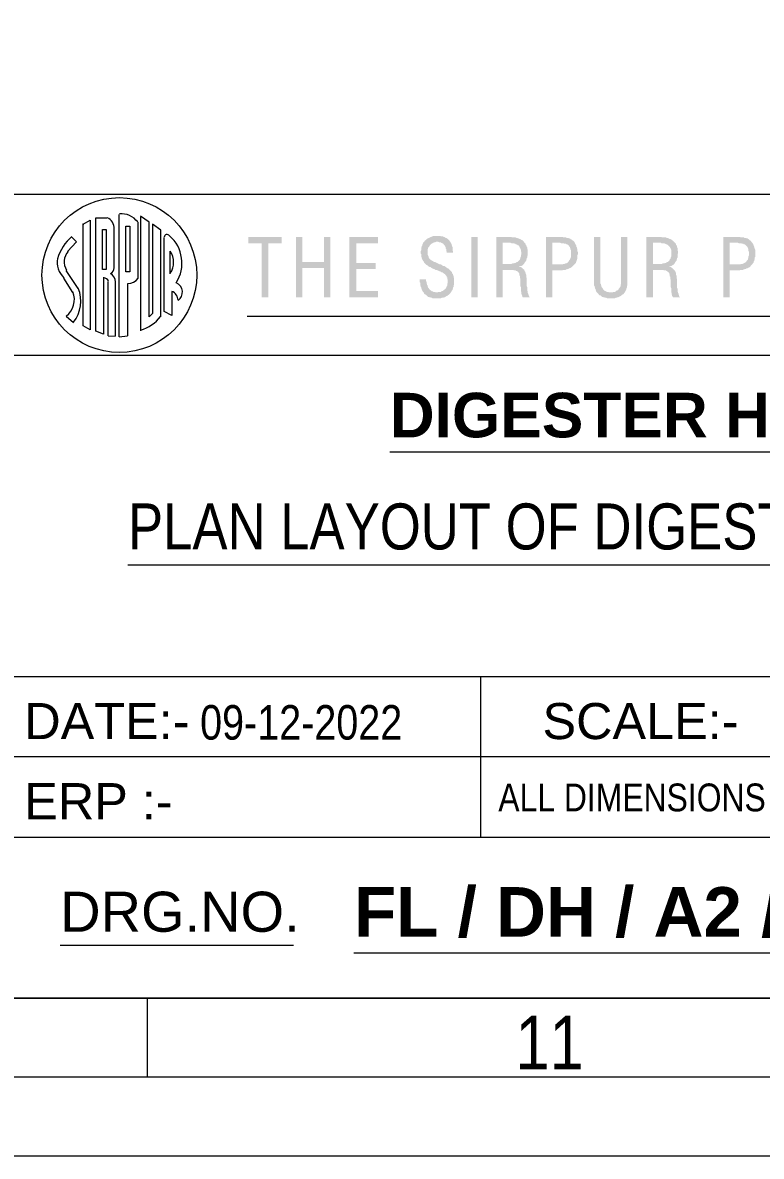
# Model space of a CAD drawing. Header units: millimetres. Extents: x 29 to 95071, y 20 to 67221.
# Drawn here: x 79094 to 86548, y 20 to 11454 of the extents above; entities that cross this region are included whole.
import ezdxf

# ---------------------------------------------------------------- set-up
doc = ezdxf.new("R2010")
doc.units = ezdxf.units.MM

msp = doc.modelspace()

# ---------------------------------------------------------------- hatches: boundary and pattern name
h = msp.add_hatch(color=7)
h.dxf.hatch_style = 2
h.paths.add_polyline_path([(79706, 9412), (79699, 9415), (79696, 9422), (79699, 9429), (79706, 9432), (79713, 9429), (79715, 9422), (79713, 9415)])
h = msp.add_hatch(color=7)
h.dxf.hatch_style = 2
h.paths.add_polyline_path([(81505, 8684), (81505, 9229), (81371, 9229), (81371, 9293), (81708, 9293), (81708, 9229), (81574, 9229), (81574, 8684)])
h = msp.add_hatch(color=7)
h.dxf.hatch_style = 2
h.paths.add_polyline_path([(81852, 8684), (81852, 9293), (81916, 9293), (81916, 9041), (82134, 9041), (82134, 9293), (82199, 9293), (82199, 8684), (82134, 8684), (82134, 8981), (81916, 8981), (81916, 8684)])
h = msp.add_hatch(color=7)
h.dxf.hatch_style = 2
h.paths.add_polyline_path([(82392, 8684), (82392, 9293), (82679, 9293), (82679, 9229), (82461, 9229), (82461, 9031), (82655, 9031), (82655, 8971), (82461, 8971), (82461, 8748), (82679, 8748), (82679, 8684)])
h = msp.add_hatch(color=7)
h.dxf.hatch_style = 2
h.paths.add_polyline_path([(83101, 8867), (83165, 8867), (83165, 8857), (83165, 8847), (83170, 8842), (83170, 8832), (83170, 8823), (83175, 8818), (83175, 8808), (83180, 8803), (83180, 8793), (83185, 8788), (83185, 8783), (83190, 8778), (83195, 8773), (83195, 8768), (83200, 8763), (83205, 8758), (83215, 8753), (83220, 8748), (83225, 8743), (83235, 8743), (83240, 8738), (83249, 8738), (83254, 8738), (83264, 8733), (83269, 8733), (83279, 8733), (83289, 8738), (83294, 8738), (83304, 8738), (83314, 8738), (83319, 8743), (83324, 8748), (83334, 8748), (83339, 8753), (83344, 8758), (83349, 8763), (83354, 8763), (83358, 8768), (83363, 8773), (83368, 8783), (83368, 8788), (83373, 8793), (83378, 8803), (83378, 8808), (83378, 8818), (83383, 8828), (83383, 8832), (83383, 8842), (83383, 8847), (83383, 8857), (83383, 8862), (83378, 8872), (83378, 8877), (83378, 8887), (83373, 8887), (83373, 8897), (83368, 8902), (83363, 8907), (83358, 8917), (83349, 8922), (83344, 8927), (83339, 8927), (83334, 8932), (83329, 8937), (83319, 8937), (83314, 8942), (83304, 8946), (83294, 8951), (83284, 8956), (83279, 8956), (83269, 8961), (83259, 8961), (83254, 8966), (83249, 8966), (83249, 8971), (83240, 8971), (83230, 8976), (83220, 8981), (83215, 8986), (83205, 8991), (83200, 8991), (83190, 8996), (83185, 9001), (83180, 9006), (83170, 9011), (83165, 9016), (83160, 9021), (83155, 9026), (83150, 9031), (83145, 9036), (83145, 9041), (83140, 9046), (83135, 9051), (83130, 9060), (83126, 9065), (83126, 9070), (83121, 9080), (83121, 9085), (83116, 9095), (83116, 9100), (83116, 9110), (83116, 9120), (83111, 9125), (83111, 9135), (83111, 9145), (83111, 9150), (83116, 9160), (83116, 9170), (83116, 9174), (83116, 9184), (83121, 9189), (83121, 9199), (83126, 9204), (83126, 9214), (83130, 9219), (83135, 9229), (83135, 9234), (83140, 9239), (83145, 9244), (83150, 9249), (83155, 9259), (83160, 9259), (83165, 9264), (83170, 9269), (83175, 9274), (83185, 9279), (83190, 9284), (83195, 9284), (83205, 9288), (83210, 9293), (83215, 9293), (83225, 9298), (83230, 9298), (83240, 9303), (83249, 9303), (83254, 9303), (83264, 9303), (83274, 9303), (83279, 9303), (83284, 9303), (83294, 9303), (83304, 9303), (83309, 9303), (83319, 9298), (83329, 9298), (83334, 9298), (83344, 9293), (83349, 9293), (83354, 9288), (83363, 9284), (83368, 9284), (83373, 9279), (83383, 9274), (83388, 9269), (83393, 9264), (83398, 9259), (83403, 9254), (83408, 9244), (83413, 9239), (83413, 9234), (83418, 9229), (83423, 9219), (83423, 9214), (83428, 9204), (83428, 9199), (83433, 9189), (83433, 9184), (83433, 9174), (83433, 9165), (83433, 9155), (83438, 9150), (83438, 9135), (83373, 9135), (83373, 9145), (83368, 9155), (83368, 9165), (83368, 9170), (83363, 9179), (83363, 9189), (83358, 9194), (83358, 9199), (83354, 9204), (83349, 9209), (83344, 9214), (83344, 9219), (83339, 9224), (83334, 9229), (83329, 9229), (83319, 9234), (83314, 9239), (83309, 9239), (83299, 9239), (83289, 9244), (83284, 9244), (83279, 9244), (83274, 9244), (83264, 9244), (83254, 9239), (83249, 9239), (83240, 9234), (83235, 9234), (83230, 9229), (83220, 9224), (83215, 9219), (83210, 9214), (83205, 9209), (83200, 9204), (83195, 9194), (83190, 9189), (83185, 9184), (83185, 9174), (83180, 9170), (83180, 9160), (83180, 9150), (83180, 9145), (83180, 9140), (83180, 9135), (83180, 9125), (83180, 9115), (83185, 9110), (83185, 9105), (83190, 9095), (83190, 9090), (83195, 9080), (83200, 9075), (83205, 9070), (83210, 9065), (83215, 9060), (83220, 9056), (83225, 9056), (83230, 9051), (83240, 9046), (83244, 9041), (83254, 9041), (83264, 9036), (83274, 9031), (83284, 9026), (83294, 9021), (83304, 9016), (83309, 9016), (83314, 9016), (83324, 9011), (83329, 9006), (83339, 9001), (83349, 9001), (83354, 8996), (83363, 8991), (83368, 8986), (83378, 8981), (83383, 8976), (83388, 8976), (83393, 8971), (83398, 8966), (83403, 8961), (83408, 8956), (83413, 8951), (83418, 8946), (83423, 8942), (83428, 8937), (83428, 8927), (83433, 8922), (83438, 8917), (83438, 8907), (83443, 8902), (83443, 8892), (83443, 8887), (83448, 8877), (83448, 8867), (83448, 8862), (83448, 8852), (83448, 8847), (83448, 8837), (83448, 8828), (83448, 8818), (83448, 8813), (83443, 8803), (83443, 8798), (83443, 8788), (83438, 8783), (83438, 8773), (83433, 8768), (83433, 8758), (83428, 8753), (83423, 8748), (83418, 8738), (83413, 8733), (83413, 8728), (83408, 8723), (83403, 8718), (83398, 8714), (83393, 8709), (83383, 8704), (83378, 8699), (83373, 8699), (83368, 8694), (83358, 8689), (83354, 8684), (83344, 8684), (83339, 8679), (83329, 8679), (83324, 8679), (83314, 8674), (83309, 8674), (83299, 8674), (83289, 8674), (83279, 8674), (83274, 8674), (83264, 8674), (83254, 8674), (83249, 8674), (83240, 8674), (83230, 8674), (83225, 8679), (83215, 8679), (83210, 8684), (83200, 8684), (83195, 8689), (83185, 8689), (83180, 8694), (83175, 8699), (83170, 8704), (83165, 8709), (83155, 8714), (83150, 8718), (83145, 8723), (83145, 8728), (83140, 8733), (83135, 8738), (83130, 8743), (83130, 8748), (83126, 8753), (83121, 8763), (83121, 8768), (83116, 8773), (83116, 8783), (83111, 8788), (83111, 8798), (83106, 8808), (83106, 8813), (83106, 8823), (83106, 8832), (83101, 8837), (83101, 8847), (83101, 8857)])
h = msp.add_hatch(color=7)
h.dxf.hatch_style = 2
h.paths.add_polyline_path([(83621, 8684), (83621, 9293), (83686, 9293), (83686, 8684)])
h = msp.add_hatch(color=7)
h.paths.add_polyline_path([(83874, 8684), (83874, 9293), (83998, 9293), (84008, 9293), (84018, 9293), (84023, 9293), (84033, 9288), (84042, 9288), (84052, 9288), (84062, 9288), (84067, 9288), (84077, 9284), (84082, 9284), (84092, 9279), (84097, 9279), (84107, 9274), (84112, 9274), (84117, 9269), (84122, 9269), (84127, 9264), (84137, 9259), (84142, 9259), (84142, 9254), (84147, 9249), (84152, 9244), (84156, 9239), (84161, 9234), (84166, 9229), (84171, 9224), (84171, 9214), (84176, 9209), (84181, 9204), (84181, 9194), (84186, 9189), (84186, 9179), (84186, 9170), (84191, 9165), (84191, 9155), (84191, 9145), (84191, 9135), (84191, 9130), (84191, 9120), (84191, 9110), (84186, 9100), (84186, 9095), (84186, 9085), (84181, 9080), (84181, 9070), (84176, 9065), (84176, 9056), (84171, 9051), (84171, 9046), (84166, 9041), (84161, 9036), (84156, 9026), (84152, 9021), (84147, 9016), (84142, 9011), (84137, 9006), (84127, 9001), (84122, 9001), (84112, 8996), (84107, 8996), (84102, 8991), (84112, 8991), (84117, 8991), (84127, 8986), (84132, 8981), (84137, 8976), (84142, 8971), (84152, 8966), (84156, 8961), (84156, 8956), (84161, 8951), (84161, 8946), (84166, 8942), (84166, 8937), (84171, 8927), (84171, 8922), (84176, 8912), (84176, 8902), (84176, 8897), (84176, 8887), (84181, 8877), (84181, 8867), (84181, 8862), (84181, 8857), (84181, 8847), (84181, 8842), (84181, 8832), (84181, 8823), (84181, 8818), (84181, 8808), (84181, 8798), (84186, 8788), (84186, 8778), (84186, 8768), (84186, 8758), (84186, 8753), (84191, 8743), (84191, 8733), (84191, 8728), (84196, 8718), (84196, 8714), (84201, 8709), (84201, 8704), (84206, 8694), (84206, 8689), (84211, 8689), (84211, 8684), (84142, 8684), (84137, 8689), (84137, 8694), (84137, 8699), (84132, 8704), (84132, 8709), (84127, 8714), (84127, 8718), (84127, 8728), (84127, 8738), (84122, 8743), (84122, 8753), (84122, 8763), (84122, 8778), (84122, 8788), (84117, 8798), (84117, 8803), (84117, 8813), (84117, 8818), (84117, 8828), (84117, 8832), (84117, 8837), (84117, 8852), (84117, 8862), (84117, 8872), (84112, 8882), (84112, 8892), (84112, 8897), (84107, 8907), (84107, 8912), (84107, 8922), (84102, 8927), (84102, 8932), (84097, 8937), (84092, 8937), (84092, 8942), (84087, 8946), (84077, 8951), (84072, 8951), (84067, 8956), (84057, 8956), (84052, 8956), (84042, 8961), (84033, 8961), (84023, 8961), (83938, 8961), (83938, 8684)])
h.paths.add_polyline_path([(83938, 9021), (83978, 9021), (83993, 9021), (84003, 9021), (84013, 9021), (84018, 9021), (84028, 9021), (84038, 9026), (84047, 9026), (84052, 9026), (84057, 9031), (84067, 9031), (84072, 9036), (84077, 9036), (84082, 9041), (84087, 9041), (84092, 9046), (84097, 9051), (84102, 9056), (84107, 9060), (84112, 9065), (84112, 9070), (84117, 9080), (84117, 9085), (84122, 9095), (84122, 9100), (84122, 9110), (84127, 9120), (84127, 9130), (84127, 9140), (84122, 9150), (84122, 9160), (84122, 9165), (84117, 9174), (84117, 9179), (84112, 9184), (84107, 9194), (84107, 9199), (84102, 9204), (84097, 9209), (84092, 9209), (84087, 9214), (84082, 9214), (84077, 9219), (84072, 9219), (84067, 9224), (84057, 9224), (84052, 9229), (84042, 9229), (84033, 9229), (84028, 9229), (84018, 9234), (84008, 9234), (83998, 9234), (83993, 9234), (83938, 9234)])
h = msp.add_hatch(color=7)
h.paths.add_polyline_path([(84375, 8684), (84375, 9293), (84494, 9293), (84503, 9293), (84513, 9293), (84523, 9293), (84533, 9293), (84543, 9293), (84553, 9288), (84558, 9288), (84568, 9288), (84573, 9288), (84578, 9288), (84583, 9284), (84593, 9284), (84598, 9284), (84608, 9279), (84612, 9279), (84622, 9274), (84627, 9269), (84637, 9264), (84642, 9259), (84652, 9254), (84657, 9249), (84662, 9239), (84667, 9234), (84667, 9229), (84672, 9219), (84677, 9214), (84682, 9204), (84682, 9194), (84687, 9189), (84687, 9179), (84692, 9174), (84692, 9165), (84692, 9160), (84692, 9150), (84697, 9140), (84697, 9135), (84697, 9130), (84697, 9120), (84692, 9110), (84692, 9100), (84692, 9090), (84692, 9085), (84692, 9075), (84687, 9065), (84687, 9060), (84682, 9051), (84682, 9046), (84677, 9036), (84677, 9031), (84672, 9026), (84667, 9021), (84662, 9016), (84657, 9011), (84652, 9006), (84647, 9001), (84642, 8996), (84637, 8991), (84632, 8986), (84627, 8986), (84622, 8981), (84617, 8981), (84612, 8976), (84608, 8976), (84598, 8971), (84593, 8971), (84588, 8966), (84578, 8966), (84573, 8961), (84563, 8961), (84553, 8961), (84548, 8961), (84538, 8956), (84528, 8956), (84518, 8956), (84508, 8956), (84498, 8956), (84489, 8956), (84479, 8956), (84469, 8956), (84439, 8956), (84439, 8684)])
h.paths.add_polyline_path([(84439, 9016), (84503, 9016), (84513, 9016), (84518, 9016), (84528, 9016), (84538, 9016), (84543, 9016), (84553, 9021), (84558, 9021), (84563, 9021), (84573, 9026), (84578, 9026), (84588, 9031), (84593, 9036), (84598, 9041), (84603, 9046), (84608, 9056), (84612, 9060), (84617, 9065), (84617, 9070), (84622, 9075), (84622, 9080), (84627, 9090), (84627, 9095), (84627, 9105), (84627, 9115), (84627, 9125), (84627, 9135), (84627, 9145), (84627, 9155), (84627, 9160), (84622, 9170), (84622, 9179), (84617, 9184), (84617, 9189), (84612, 9194), (84608, 9199), (84608, 9204), (84603, 9209), (84598, 9214), (84593, 9214), (84588, 9219), (84583, 9219), (84578, 9224), (84568, 9224), (84563, 9224), (84553, 9229), (84548, 9229), (84538, 9229), (84528, 9229), (84518, 9234), (84508, 9234), (84498, 9234), (84489, 9234), (84439, 9234)])
h = msp.add_hatch(color=7)
h.dxf.hatch_style = 2
h.paths.add_polyline_path([(85197, 9293), (85197, 8847), (85197, 8842), (85197, 8832), (85197, 8823), (85197, 8813), (85197, 8803), (85192, 8798), (85192, 8788), (85192, 8783), (85187, 8773), (85187, 8768), (85183, 8758), (85178, 8753), (85178, 8748), (85173, 8738), (85168, 8733), (85163, 8728), (85163, 8723), (85158, 8718), (85153, 8714), (85143, 8709), (85138, 8704), (85133, 8699), (85128, 8699), (85123, 8694), (85113, 8689), (85108, 8689), (85103, 8684), (85093, 8684), (85088, 8679), (85078, 8679), (85069, 8674), (85064, 8674), (85054, 8674), (85044, 8674), (85034, 8674), (85029, 8674), (85019, 8674), (85009, 8674), (85004, 8674), (84994, 8674), (84984, 8679), (84979, 8679), (84969, 8679), (84964, 8684), (84955, 8684), (84950, 8689), (84940, 8689), (84935, 8694), (84930, 8699), (84925, 8704), (84915, 8704), (84910, 8709), (84905, 8714), (84905, 8718), (84900, 8723), (84895, 8728), (84890, 8733), (84885, 8738), (84880, 8748), (84880, 8753), (84875, 8758), (84875, 8768), (84870, 8773), (84870, 8783), (84865, 8788), (84865, 8798), (84860, 8803), (84860, 8813), (84860, 8823), (84860, 8832), (84860, 8837), (84860, 8847), (84860, 9293), (84925, 9293), (84925, 8887), (84925, 8877), (84925, 8862), (84925, 8852), (84925, 8847), (84925, 8837), (84925, 8832), (84925, 8823), (84930, 8818), (84930, 8813), (84930, 8808), (84935, 8798), (84935, 8793), (84940, 8783), (84945, 8778), (84950, 8768), (84955, 8763), (84959, 8758), (84964, 8753), (84969, 8748), (84974, 8748), (84984, 8743), (84989, 8738), (84999, 8738), (85004, 8738), (85014, 8733), (85024, 8733), (85029, 8733), (85039, 8733), (85044, 8733), (85054, 8738), (85064, 8738), (85069, 8738), (85078, 8743), (85083, 8748), (85088, 8753), (85098, 8753), (85103, 8758), (85108, 8768), (85113, 8773), (85118, 8778), (85118, 8783), (85123, 8788), (85128, 8798), (85128, 8803), (85128, 8813), (85133, 8818), (85133, 8823), (85133, 8832), (85133, 8842), (85133, 8847), (85133, 8857), (85133, 8887), (85133, 9293)])
h = msp.add_hatch(color=7)
h.paths.add_polyline_path([(85386, 8684), (85386, 9293), (85510, 9293), (85520, 9293), (85529, 9293), (85539, 9293), (85549, 9288), (85559, 9288), (85569, 9288), (85574, 9288), (85584, 9288), (85594, 9284), (85599, 9284), (85609, 9279), (85614, 9279), (85619, 9274), (85629, 9274), (85634, 9269), (85639, 9269), (85643, 9264), (85648, 9259), (85653, 9259), (85658, 9254), (85663, 9249), (85668, 9244), (85673, 9239), (85678, 9234), (85683, 9229), (85688, 9224), (85688, 9214), (85693, 9209), (85698, 9204), (85698, 9194), (85698, 9189), (85703, 9179), (85703, 9170), (85703, 9165), (85703, 9155), (85708, 9145), (85708, 9135), (85708, 9130), (85703, 9120), (85703, 9110), (85703, 9100), (85703, 9095), (85703, 9085), (85698, 9080), (85698, 9070), (85693, 9065), (85693, 9056), (85688, 9051), (85683, 9046), (85683, 9041), (85678, 9036), (85673, 9026), (85668, 9021), (85663, 9016), (85658, 9011), (85648, 9006), (85643, 9001), (85639, 9001), (85629, 8996), (85624, 8996), (85619, 8991), (85624, 8991), (85634, 8991), (85639, 8986), (85648, 8981), (85653, 8976), (85658, 8971), (85663, 8966), (85668, 8961), (85673, 8956), (85678, 8951), (85678, 8946), (85683, 8942), (85683, 8937), (85688, 8927), (85688, 8922), (85688, 8912), (85693, 8902), (85693, 8897), (85693, 8887), (85693, 8877), (85698, 8867), (85698, 8862), (85698, 8857), (85698, 8847), (85698, 8842), (85698, 8832), (85698, 8823), (85698, 8818), (85698, 8808), (85698, 8798), (85698, 8788), (85698, 8778), (85703, 8768), (85703, 8758), (85703, 8753), (85703, 8743), (85708, 8733), (85708, 8728), (85713, 8718), (85713, 8714), (85713, 8709), (85718, 8704), (85718, 8694), (85723, 8689), (85728, 8689), (85728, 8684), (85658, 8684), (85653, 8689), (85653, 8694), (85648, 8699), (85648, 8704), (85648, 8709), (85643, 8714), (85643, 8718), (85643, 8728), (85639, 8738), (85639, 8743), (85639, 8753), (85639, 8763), (85639, 8778), (85634, 8788), (85634, 8798), (85634, 8803), (85634, 8813), (85634, 8818), (85634, 8828), (85634, 8832), (85634, 8837), (85634, 8852), (85634, 8862), (85629, 8872), (85629, 8882), (85629, 8892), (85624, 8897), (85624, 8907), (85624, 8912), (85619, 8922), (85619, 8927), (85614, 8932), (85614, 8937), (85609, 8937), (85604, 8942), (85599, 8946), (85594, 8951), (85589, 8951), (85584, 8956), (85574, 8956), (85564, 8956), (85559, 8961), (85549, 8961), (85539, 8961), (85455, 8961), (85455, 8684)])
h.paths.add_polyline_path([(85455, 9021), (85495, 9021), (85505, 9021), (85515, 9021), (85525, 9021), (85534, 9021), (85544, 9021), (85554, 9026), (85559, 9026), (85569, 9026), (85574, 9031), (85584, 9031), (85589, 9036), (85594, 9036), (85599, 9041), (85604, 9041), (85609, 9046), (85614, 9051), (85619, 9056), (85624, 9060), (85624, 9065), (85629, 9070), (85634, 9080), (85634, 9085), (85639, 9095), (85639, 9100), (85639, 9110), (85639, 9120), (85639, 9130), (85639, 9140), (85639, 9150), (85639, 9160), (85639, 9165), (85634, 9174), (85634, 9179), (85629, 9184), (85624, 9194), (85619, 9199), (85614, 9204), (85609, 9209), (85604, 9214), (85599, 9214), (85594, 9219), (85589, 9219), (85579, 9224), (85574, 9224), (85569, 9229), (85559, 9229), (85549, 9229), (85539, 9229), (85534, 9234), (85525, 9234), (85515, 9234), (85510, 9234), (85455, 9234)])
h = msp.add_hatch(color=7)
h.paths.add_polyline_path([(86164, 8684), (86164, 9293), (86288, 9293), (86298, 9293), (86308, 9293), (86318, 9293), (86327, 9293), (86332, 9293), (86342, 9288), (86352, 9288), (86357, 9288), (86362, 9288), (86372, 9288), (86377, 9284), (86382, 9284), (86392, 9284), (86397, 9279), (86407, 9279), (86412, 9274), (86422, 9269), (86427, 9264), (86432, 9259), (86437, 9259), (86441, 9254), (86446, 9249), (86451, 9239), (86456, 9234), (86461, 9229), (86466, 9219), (86471, 9214), (86471, 9204), (86476, 9194), (86476, 9189), (86481, 9179), (86481, 9174), (86486, 9165), (86486, 9160), (86486, 9150), (86486, 9140), (86486, 9135), (86486, 9130), (86486, 9120), (86486, 9110), (86486, 9100), (86486, 9090), (86481, 9085), (86481, 9075), (86481, 9065), (86476, 9060), (86476, 9051), (86471, 9046), (86471, 9036), (86466, 9031), (86461, 9026), (86461, 9021), (86456, 9016), (86451, 9011), (86446, 9006), (86441, 9001), (86437, 8996), (86432, 8991), (86427, 8986), (86422, 8986), (86417, 8981), (86412, 8981), (86407, 8976), (86397, 8976), (86392, 8971), (86387, 8971), (86377, 8966), (86372, 8966), (86362, 8961), (86357, 8961), (86347, 8961), (86337, 8961), (86327, 8956), (86323, 8956), (86313, 8956), (86303, 8956), (86293, 8956), (86283, 8956), (86273, 8956), (86263, 8956), (86228, 8956), (86228, 8684)])
h.paths.add_polyline_path([(86228, 9016), (86293, 9016), (86303, 9016), (86313, 9016), (86323, 9016), (86327, 9016), (86337, 9016), (86342, 9021), (86347, 9021), (86357, 9021), (86367, 9026), (86372, 9026), (86377, 9031), (86387, 9036), (86392, 9041), (86397, 9046), (86402, 9056), (86407, 9060), (86412, 9065), (86412, 9070), (86412, 9075), (86417, 9080), (86417, 9090), (86417, 9095), (86422, 9105), (86422, 9115), (86422, 9125), (86422, 9135), (86422, 9145), (86417, 9155), (86417, 9160), (86417, 9170), (86412, 9179), (86412, 9184), (86407, 9189), (86407, 9194), (86402, 9199), (86397, 9204), (86392, 9209), (86387, 9214), (86382, 9219), (86372, 9219), (86367, 9224), (86362, 9224), (86352, 9224), (86347, 9229), (86337, 9229), (86332, 9229), (86323, 9229), (86313, 9234), (86303, 9234), (86293, 9234), (86278, 9234), (86228, 9234)])

# ---------------------------------------------------------------- linework, layer by layer
at = {"color": 7, "lineweight": 0}
for points in [[(95071, 20), (29, 20), (29, 67221), (95071, 67221)], [(94273, 818), (2428, 818), (2428, 66423), (94273, 66423)], [(93475, 1616), (3226, 1616), (3226, 65625), (93475, 65625)]]:
    msp.add_lwpolyline(points, close=True, dxfattribs=at)
for points in [[(70749, 1616), (93475, 1616), (93475, 9720)], [(93475, 9720), (78853, 9720)], [(80067, 8287), (80067, 9521)], [(80255, 9444), (80237, 9464), (80218, 9482), (80196, 9497), (80173, 9509), (80149, 9518), (80123, 9524), (80097, 9526), (80070, 9525)], [(80370, 9442), (80285, 9502)], [(80285, 9497), (80285, 8347)], [(79706, 9378), (79706, 9422), (79775, 9462)], [(79706, 8396), (79706, 9422)], [(79775, 9462), (79775, 8357)], [(79834, 9452), (79834, 9477), (79834, 9487), (79943, 9487)], [(79834, 8342), (79834, 9452)], [(80018, 9374), (80017, 9392), (80014, 9409), (80008, 9426), (80000, 9441), (79990, 9455), (79978, 9468), (79964, 9478), (79948, 9487)], [(80137, 9402), (80176, 9402)], [(80137, 8942), (80137, 9402)], [(80176, 9402), (80176, 8942)], [(80256, 9442), (80256, 8877)], [(80370, 8486), (80370, 9442)], [(80489, 9363), (80404, 9422)], [(80404, 9422), (80404, 8520)], [(79592, 9296), (79566, 9273), (79543, 9249), (79521, 9223), (79502, 9196), (79485, 9167), (79469, 9137), (79456, 9106), (79446, 9074)], [(79636, 9244), (79587, 9293)], [(79899, 9368), (79938, 9368)], [(79899, 8966), (79899, 9368)], [(79938, 9368), (79938, 8966)], [(80013, 9373), (80013, 8981)], [(80489, 8486), (80489, 9363)], [(80575, 9304), (80569, 9311), (80562, 9316), (80553, 9318), (80544, 9317), (80536, 9314), (80529, 9308), (80525, 9300), (80523, 9291)], [(80523, 8540), (80523, 9288)], [(80644, 8830), (80661, 8860), (80675, 8890), (80686, 8921), (80694, 8952), (80699, 8984), (80702, 9016), (80701, 9048), (80698, 9080), (80692, 9112), (80684, 9142), (80672, 9172), (80659, 9202), (80642, 9230), (80623, 9256), (80601, 9281), (80577, 9305)], [(79547, 9145), (79636, 9244)], [(80583, 8922), (80583, 9150)], [(80584, 8927), (80599, 8953), (80609, 8981), (80615, 9009), (80618, 9038), (80615, 9067), (80609, 9096), (80599, 9123), (80584, 9149)], [(79446, 9077), (79443, 9050), (79443, 9023), (79447, 8997), (79454, 8971), (79464, 8946), (79476, 8923), (79492, 8901), (79511, 8881)], [(79553, 9147), (79537, 9126), (79525, 9104), (79517, 9080), (79513, 9056), (79513, 9031), (79517, 9006), (79525, 8982), (79538, 8959)], [(79656, 8773), (79532, 8956)], [(79938, 8966), (79899, 8966)], [(79982, 8926), (79997, 8935), (80009, 8948), (80016, 8965), (80018, 8983)], [(80032, 8839), (80027, 8865), (80017, 8889), (80001, 8909), (79982, 8926)], [(80176, 8942), (80137, 8942)], [(79507, 8877), (79596, 8733)], [(79909, 8887), (79909, 8312)], [(79961, 8845), (79954, 8860), (79942, 8872), (79928, 8879), (79912, 8882)], [(79958, 8297), (79958, 8842)], [(80028, 8837), (80028, 8292)], [(80152, 8823), (80152, 8297)], [(80156, 8823), (80186, 8827), (80214, 8837), (80240, 8854), (80260, 8877)], [(80663, 8652), (80683, 8671), (80698, 8694), (80705, 8719), (80706, 8747), (80700, 8773), (80686, 8797), (80667, 8816), (80644, 8830)], [(79535, 8495), (79560, 8519), (79581, 8545), (79598, 8575), (79609, 8606), (79615, 8638), (79616, 8672), (79612, 8705), (79602, 8738)], [(79607, 8432), (79633, 8470), (79653, 8510), (79668, 8553), (79677, 8597), (79681, 8642), (79678, 8687), (79670, 8732), (79656, 8776)], [(80598, 8743), (80598, 8500)], [(80662, 8654), (80661, 8669), (80658, 8684), (80653, 8697), (80645, 8709), (80636, 8720), (80625, 8730), (80613, 8738), (80599, 8744)], [(79532, 8495), (79606, 8431)], [(80285, 8354), (80314, 8364), (80343, 8376), (80370, 8390), (80396, 8407), (80421, 8425), (80444, 8445), (80466, 8467), (80486, 8491)], [(80404, 8520), (80370, 8486)], [(80598, 8500), (80523, 8540)], [(81361, 8495), (93049, 8495)], [(79775, 8357), (79706, 8396)], [(79909, 8312), (79834, 8342)], [(79958, 8297), (80028, 8292)], [(80067, 8287), (80152, 8297)], [(93435, 8099), (78853, 8099)], [(82798, 7127), (88875, 7127)], [(80157, 5987), (92137, 5987)], [(93435, 4857), (78853, 4857)], [(83715, 4857), (83715, 3237)], [(88578, 4049), (78853, 4049)], [(93435, 3237), (78853, 3237)], [(79473, 2151), (81827, 2151)], [(82437, 2072), (89861, 2072)], [(71037, 1616), (93475, 1616)], [(80350, 1616), (80350, 818)]]:
    msp.add_lwpolyline(points, dxfattribs=at)
msp.add_circle((80070, 8909), 781, dxfattribs=at)

# ---------------------------------------------------------------- texts
at = {"color": 7, "attachment_point": 1}
for s, insert, char_height in [('{\\fArial|b1|i0|c0;DIGESTER HOUSE}', (82798, 7721), 449.52), ('{\\fSwiss721BT-RomanCondensed|b0|i0|c0;PLAN LAYOUT OF DIGESTER BLOW TANK AREA}', (80157, 6605), 464.12), ('{\\fSwiss721BT-Roman|b0|i0|c0;DATE:-}', (79111, 4592), 363.92), ('{\\fSwiss721BT-RomanCondensed|b0|i0|c0;09-12-2022}', (80885, 4571), 348.09), ('{\\fSwiss721BT-Roman|b0|i0|c0;SCALE:-}', (84340, 4592), 363.92), ('{\\fSwiss721BT-Roman|b0|i0|c0;ERP :-}', (79111, 3784), 363.92), ('{\\fSwiss721BT-RomanCondensed|b0|i0|c0;ALL DIMENSIONS ARE IN MM.}', (83894, 3780), 280.79), ('{\\fArial|b1|i0|c0;FL / DH / A2 / M - 000}', (82437, 2735), 499.47), ('{\\fSwiss721BT-Roman|b0|i0|c0;DRG.NO.}', (79473, 2689), 404.36), ('{\\fSwiss721BT-LightCondensed|b0|i0|c0;11}', (84067, 1437), 539.54)]:
    msp.add_mtext(s, dxfattribs=dict(at, insert=insert, char_height=char_height))

doc.saveas('drawing.dxf')
